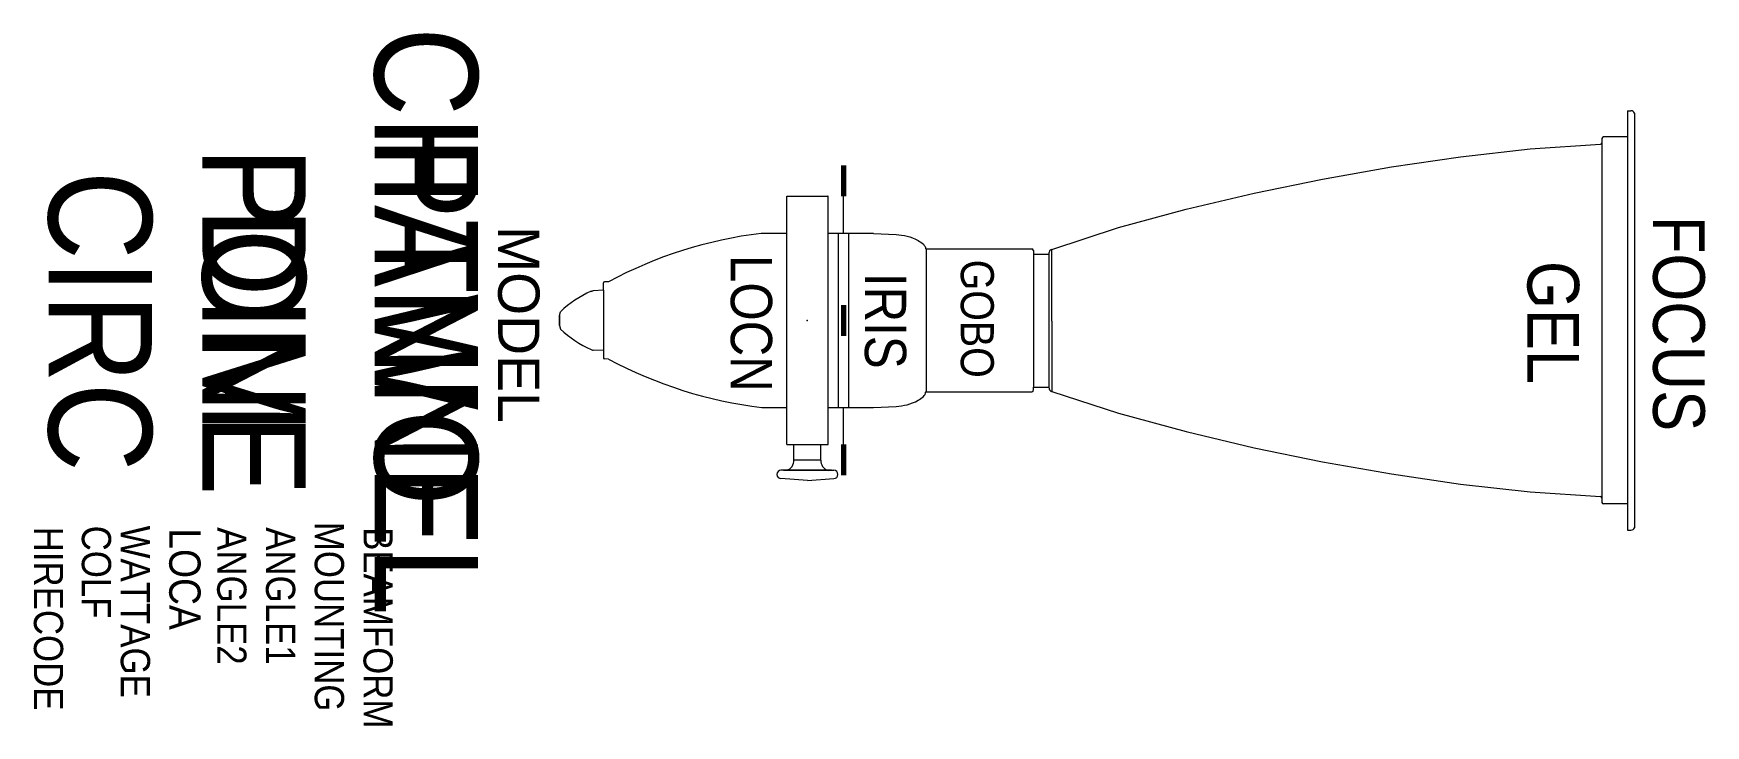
# Model space of a CAD drawing. Extents: x -4008 to -2390, y -1334 to -664.
import ezdxf
from ezdxf.enums import TextEntityAlignment as Align

# ---------------------------------------------------------------- set-up
doc = ezdxf.new("R2010")
doc.units = 0
doc.header["$MEASUREMENT"] = 0
doc.layers.get('0').update_dxf_attribs({"linetype": 'CONTINUOUS'})
for name, color, linetype in [('CHANNEL', 3, 'CONTINUOUS'), ('CIRC', 6, 'CONTINUOUS'), ('DIMMER', 4, 'CONTINUOUS'), ('FOCUS', 2, 'CONTINUOUS'), ('GEL', 1, 'CONTINUOUS'), ('LANTERNS', 4, 'CONTINUOUS'), ('LOCATION', 7, 'CONTINUOUS'), ('MODEL', 6, 'CONTINUOUS'), ('PATCH', 5, 'CONTINUOUS'), ('PATCH2', 5, 'CONTINUOUS')]:
    doc.layers.add(name, color=color, linetype=linetype)

msp = doc.modelspace()

# ---------------------------------------------------------------- linework, layer by layer
for p, q in [((-2465.8, -739.3), (-2465.8, -1144.9)), ((-2465.8, -739.3), (-2462.4, -739.3)), ((-2458.7, -1142.6), (-2458.7, -741.5)), ((-2490.4, -766.1), (-2490.4, -1118)), ((-2465.8, -764.6), (-2488.9, -764.6)), ((-3279.3, -1061.9), (-3279.3, -822)), ((-3279.3, -822), (-3239.4, -822)), ((-3239.3, -1061.9), (-3239.3, -822)), ((-3224.3, -857.9), (-3224.3, -822)), ((-2892.8, -834.5), (-2827, -818.9)), ((-2958.2, -852.3), (-2892.8, -834.5)), ((-3022.9, -873.4), (-2958.2, -852.3)), ((-3279.3, -857.9), (-3304, -857.9)), ((-3195.5, -857.9), (-3239.3, -857.9)), ((-3229.3, -1026.2), (-3229.3, -857.9)), ((-3219.3, -1026.2), (-3219.3, -857.9)), ((-3195.5, -857.9), (-3173.3, -858.8)), ((-3144.4, -872.9), (-3144.4, -1011.1)), ((-3144.4, -872.9), (-3042.1, -872.9)), ((-3022.9, -942.6, 50.8), (-3022.9, -873.4)), ((-3040.6, -874.3), (-3040.6, -878)), ((-3040.6, -878), (-3040.6, -1006.7)), ((-3040.6, -878), (-3025.6, -878)), ((-3025.6, -877.1), (-3025.6, -878)), ((-3025.6, -878), (-3025.6, -1006.7)), ((-3456.8, -912.9), (-3456.8, -905.7)), ((-3451.8, -904.6), (-3455.8, -904.7)), ((-3456.8, -912.9), (-3466.8, -913.3)), ((-3456.8, -912.9), (-3456.8, -971.2)), ((-3499.3, -937.2), (-3498.3, -933.6)), ((-3499.3, -937.2), (-3499.3, -946.7)), ((-3499.3, -946.8), (-3499.3, -937.3)), ((-3499.3, -946.8), (-3498.3, -950.4)), ((-3022.9, -942.6, 50.8), (-3022.9, -1010.8)), ((-3456.8, -971.2), (-3466.8, -970.7)), ((-3456.8, -971.2), (-3456.8, -978.3)), ((-3451.8, -979.5), (-3455.8, -979.3)), ((-3144.4, -1011.1), (-3042.1, -1011.1)), ((-3040.6, -1009.6), (-3040.6, -1006.7)), ((-3040.6, -1006.7), (-3025.6, -1006.7)), ((-3303.4, -1026.2), (-3279.3, -1026.2)), ((-3239.3, -1026.2), (-3195.5, -1026.2)), ((-3224.3, -1061.9), (-3224.3, -1026.2)), ((-3195.5, -1026.1), (-3173.3, -1025.2)), ((-3279.3, -1062), (-3239.4, -1062)), ((-3272.3, -1077), (-3272.3, -1062)), ((-3246.3, -1077), (-3246.3, -1062)), ((-3272.3, -1077), (-3246.3, -1077)), ((-3236.1, -1087), (-3284.9, -1087)), ((-3259.3, -1096.8), (-3284.9, -1095)), ((-3282.6, -1087), (-3233.8, -1087)), ((-3259.3, -1096.8), (-3233.8, -1095)), ((-2465.8, -1119.5), (-2488.9, -1119.5)), ((-2465.8, -1144.9), (-2462.4, -1144.9))]:
    msp.add_line(p, q)
for points in [[(-2827, -818.9), (-2760.7, -805.3), (-2694.2, -793.6), (-2627.2, -783.8), (-2559.8, -776.2), (-2491.9, -771.7)], [(-3468.6, -913.8), (-3468.1, -913.6), (-3467.3, -913.4), (-3466.8, -913.3)], [(-3468.6, -970.3), (-3468.1, -970.5), (-3467.3, -970.7), (-3466.8, -970.7)], [(-3022.9, -1010.8), (-2958.2, -1031.8), (-2892.8, -1049.6), (-2827, -1065.2), (-2760.7, -1078.8), (-2694.2, -1090.5), (-2627.2, -1100.3), (-2559.8, -1107.9), (-2491.9, -1112.4)]]:
    msp.add_lwpolyline(points)
at = {"const_width": 5}
for points in [[(-3224.3, -822), (-3224.3, -792)], [(-3224.3, -927), (-3224.3, -957)], [(-3224.3, -1061.8), (-3224.3, -1091.9)]]:
    msp.add_lwpolyline(points, dxfattribs=at)
for centre, radius, start, end in [((-2462.4, -743.3), 4.01, 25.8419, 90), ((-2491.9, -770.2), 1.5, 272.0817, 0), ((-2488.9, -766.1), 1.5, 90, 180), ((-3279.3, -822), 0.0592, 90, 180), ((-3239.4, -822), 0.0592, 0, 90), ((-3253.2, -1275.9), 421.1, 96.9281, 118.1344), ((-3144.4, -872.4), 0.501, 189.6904, 270), ((-3042.1, -874.4), 1.5, 2, 90), ((-3021.6, -877.1), 4.01, 109.8276, 180), ((-3455.8, -905.7), 1, 92, 180), ((-3426.8, -1008.8), 103.8, 113.8161, 133.5634), ((-3426.8, -875.2), 103.8, 226.4366, 246.1839), ((-3259.4, -941.9), 0.0592, 270, 0), ((-3455.8, -978.3), 1, 180, 268), ((-3253.2, -608.1), 421.1, 241.8656, 263.1564), ((-3144.4, -1011.6), 0.501, 90, 170.3096), ((-3042.1, -1009.6), 1.5, 270, 358), ((-3021.6, -1007), 4.01, 176.224, 250.1724), ((-3279.3, -1061.9), 0.0592, 180, 270), ((-3239.4, -1061.9), 0.0592, 270, 0), ((-3282.5, -1077.3), 10.2, 288.0473, 1.9687), ((-3236.4, -1077.5), 9.99, 177.3184, 252.6657), ((-3284.9, -1091), 4, 90, 270), ((-3259.3, -1096.7), 0.0592, 266.0283, 273.9717), ((-3233.8, -1091), 4, 270, 90), ((-2491.9, -1113.9), 1.5, 0, 87.9183), ((-2488.9, -1118), 1.5, 180, 270), ((-2462.4, -1140.8), 4.01, 270, 334.1581)]:
    msp.add_arc(centre, radius, start, end)
for points in [[(-3173.3, -858.8), (-3166.4, -859.6), (-3156.3, -860.7), (-3144.8, -869.8), (-3144.9, -872.5), (-3144.9, -872.5)], [(-3173.3, -1025.2), (-3166.4, -1024.4), (-3156.3, -1023.2), (-3144.8, -1014.2), (-3144.9, -1011.5), (-3144.9, -1011.5)]]:
    msp.add_open_spline(points, degree=3, knots=[0, 0, 0, 0, 0.4352677, 0.6401018, 0.6401061, 0.6401061, 0.6401061, 0.6401061])
msp.add_point((-3259.4, -942))

# ---------------------------------------------------------------- texts
at = {"layer": 'CHANNEL', "width": 0.89}
msp.add_attdef('CHANNEL', text='', height=100, rotation=270, dxfattribs=at).set_placement((-3678.2, -942.8), align=Align.CENTER)
at = {"layer": 'CIRC', "width": 0.89}
msp.add_attdef('CIRC', text='', height=100, rotation=270, dxfattribs=at).set_placement((-3993.7, -942.8), align=Align.CENTER)
at = {"layer": 'DIMMER', "width": 0.89}
msp.add_attdef('DIM', text='', height=100, rotation=270, dxfattribs=at).set_placement((-3844.8, -942), align=Align.CENTER)
at = {"layer": 'FOCUS', "color": 30, "width": 0.89}
msp.add_attdef('FOCUS', text='', height=50, rotation=270, dxfattribs=at).set_placement((-2440.9, -945), align=Align.CENTER)
at = {"layer": 'GEL', "width": 0.89}
for tag, height, p in [('GOBO', 32, (-3110.9, -940.4)), ('GEL', 50, (-2562.5, -944.1))]:
    msp.add_attdef(tag, text='', height=height, rotation=270, dxfattribs=at).set_placement(p, align=Align.CENTER)
at = {"layer": 'LANTERNS', "color": 30, "width": 0.89}
msp.add_attdef('IRIS', text='', height=40, rotation=270, dxfattribs=at).set_placement((-3183.7, -942.4), align=Align.MIDDLE)
at = {"layer": 'LANTERNS', "color": 0, "width": 0.89, "flags": 1}
for tag, p, s, height in [('HIRECODE', (-4007.9, -1141.5), '', 28.3), ('COLF', (-3961.5, -1140.5), 'N', 28.3), ('WATTAGE', (-3923.8, -1140.5, 0), '600', 28.3), ('LOCA', (-3876.9, -1143.1), '', 30.3), ('ANGLE2', (-3830.5, -1142), '5', 28.3), ('ANGLE1', (-3783.3, -1142), '5', 28.3), ('MOUNTING', (-3736.1, -1136.8), 'STANDARD HOOK CLAMP', 28.305), ('BEAMFORM', (-3688.9, -1142), 'C', 28.3)]:
    msp.add_attdef(tag, p, s, height=height, rotation=270, dxfattribs=at)
at = {"layer": 'LOCATION', "width": 0.89}
msp.add_attdef('LOCN', text='', height=40, rotation=270, dxfattribs=at).set_placement((-3333.5, -944.9), align=Align.CENTER)
at = {"layer": 'MODEL'}
msp.add_attdef('MODEL', text='SL 5', height=40, rotation=270, dxfattribs=at).set_placement((-3558.6, -945.9), align=Align.CENTER)
at = {"layer": 'PATCH', "width": 0.89}
msp.add_attdef('PONE', text='', height=100, rotation=270, dxfattribs=at).set_placement((-3844.8, -942.8), align=Align.CENTER)
at = {"layer": 'PATCH2', "width": 0.89}
msp.add_attdef('PTWO', text='', height=100, rotation=270, dxfattribs=at).set_placement((-3678.2, -942.8), align=Align.CENTER)

doc.saveas('drawing.dxf')
